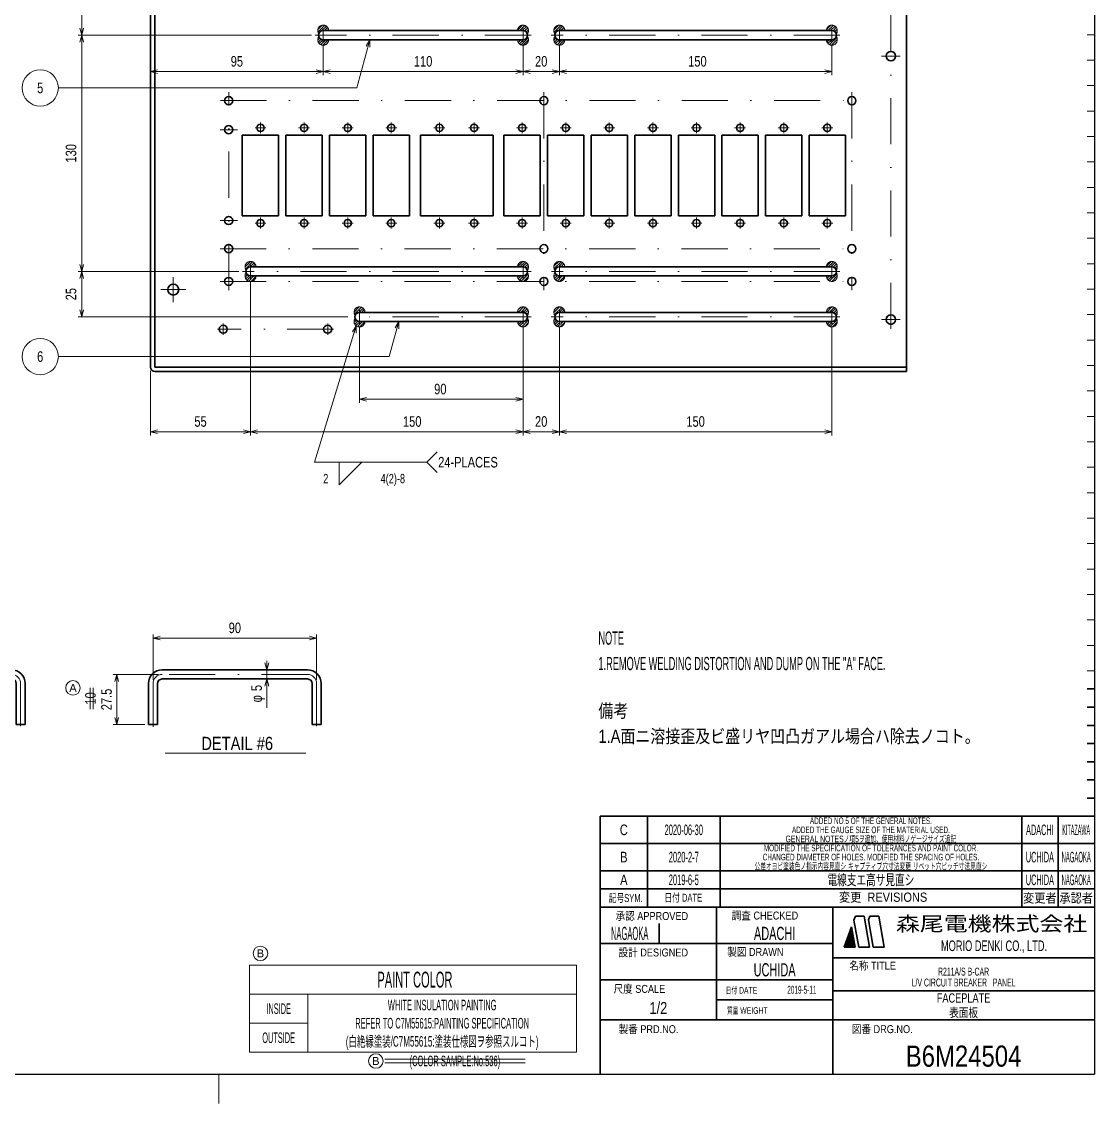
# Model space of a CAD drawing. Header units: millimetres. Extents: x 10 to 832, y 7 to 590.
# Drawn here: x 536.3 to 831.5, y 7 to 304.6 of the extents above; entities that cross this region are included whole.
import ezdxf
from ezdxf.enums import TextEntityAlignment as Align

# ---------------------------------------------------------------- set-up
doc = ezdxf.new("R2010")
doc.units = ezdxf.units.MM
doc.linetypes.add('DASHDOT', pattern=[25.3, 12.7, -6.3, 0, -6.3])
doc.linetypes.add('DIVIDE', pattern=[31.6, 12.7, -6.3, 0, -6.3, 0, -6.3])
for name, color, linetype in [('GR1_01', 7, 'Continuous'), ('GR1_05', 7, 'Continuous'), ('GR1_15', 7, 'Continuous'), ('GR1_16', 7, 'Continuous'), ('GR2_02', 7, 'Continuous'), ('図面枠B6M', 7, 'Continuous'), ('表題、部品表_01', 7, 'Continuous'), ('表題、部品表_Layer1', 7, 'Continuous')]:
    doc.layers.add(name, color=color, linetype=linetype)
doc.styles.add('HG丸ｺﾞｼｯｸM-PRO', font='')
doc.styles.get('HG丸ｺﾞｼｯｸM-PRO').set_extended_font_data('HG丸ｺﾞｼｯｸM-PRO')
pattern_1 = [(45, (0, 0), (-0.3535534, 0.3535534), [])]

# ---------------------------------------------------------------- blocks, each defined once
blk = doc.blocks.new('BLKF023')
at = {"layer": '図面枠B6M', "color": 2, "linetype": 'Continuous', "lineweight": 25}
for p in [(831.5, 584), (9.5, 15)]:
    blk.add_line(p, (831.5, 15), dxfattribs=at)
at = {"layer": '図面枠B6M', "color": 4, "linetype": 'Continuous', "lineweight": 13}
for p, q in [((829.5, 301), (831.5, 301)), ((829.5, 294), (831.5, 294)), ((829.5, 287), (831.5, 287)), ((829.5, 280), (831.5, 280)), ((829.5, 273), (831.5, 273)), ((829.5, 266), (831.5, 266)), ((829.5, 259), (831.5, 259)), ((829.5, 252), (831.5, 252)), ((829.5, 245), (831.5, 245)), ((829.5, 238), (831.5, 238)), ((829.5, 231), (831.5, 231)), ((829.5, 224), (831.5, 224)), ((829.5, 217), (831.5, 217)), ((829.5, 210), (831.5, 210)), ((829.5, 203), (831.5, 203)), ((829.5, 196), (831.5, 196)), ((829.5, 189), (831.5, 189)), ((829.5, 182), (831.5, 182)), ((829.5, 175), (831.5, 175)), ((829.5, 168), (831.5, 168)), ((829.5, 161), (831.5, 161)), ((829.5, 154), (831.5, 154)), ((829.5, 147), (831.5, 147)), ((829.5, 140), (831.5, 140)), ((829.5, 133), (831.5, 133)), ((829.5, 126), (831.5, 126)), ((590.5, 7), (590.5, 15))]:
    blk.add_line(p, q, dxfattribs=at)
at = {"layer": '図面枠B6M', "color": 3, "linetype": 'Continuous', "lineweight": 35}
for p, q in [((831.5, 121), (829.5, 121)), ((831.5, 116), (829.5, 116)), ((831.5, 111), (829.5, 111)), ((831.5, 106), (829.5, 106)), ((831.5, 101), (829.5, 101)), ((831.5, 96), (829.5, 96)), ((831.5, 91), (829.5, 91)), ((695.5, 86), (831.5, 86)), ((695.5, 86), (695.5, 15)), ((708.5, 86), (708.5, 61)), ((728.5, 61), (728.5, 86)), ((811.5, 86), (811.5, 61)), ((821.5, 86), (821.5, 61)), ((695.5, 78.5), (831.5, 78.5)), ((695.5, 71), (831.5, 71)), ((695.5, 66), (831.5, 66)), ((695.5, 61), (831.5, 61)), ((727.5, 61), (727.5, 30)), ((759.5, 61), (759.5, 15)), ((765.34, 57.4), (765.73, 58.5)), ((766.64, 50), (765.34, 57.4)), ((765.73, 58.5), (768.14, 58.5)), ((769.64, 50), (768.14, 58.5)), ((769.68, 58.5), (769.32, 57.51)), ((770.64, 50), (769.32, 57.51)), ((769.68, 58.5), (772.14, 58.5)), ((773.64, 50), (772.14, 58.5)), ((711.73, 56.5), (711.73, 51)), ((762.64, 50), (764.66, 55.55)), ((763.36, 51.97), (765, 53.61)), ((763.44, 52.19), (764.98, 53.73)), ((763.52, 52.42), (764.96, 53.86)), ((763.6, 52.64), (764.94, 53.98)), ((763.68, 52.86), (764.92, 54.1)), ((763.76, 53.08), (764.9, 54.22)), ((763.84, 53.31), (764.88, 54.34)), ((763.93, 53.53), (764.85, 54.46)), ((764.01, 53.75), (764.83, 54.58)), ((764.09, 53.97), (764.81, 54.7)), ((764.17, 54.19), (764.79, 54.82)), ((764.25, 54.42), (764.77, 54.94)), ((764.33, 54.64), (764.75, 55.06)), ((764.41, 54.86), (764.73, 55.18)), ((764.49, 55.08), (764.71, 55.3)), ((764.57, 55.31), (764.68, 55.42)), ((764.65, 55.53), (764.66, 55.54)), ((765.64, 50), (764.66, 55.55)), ((695.5, 51), (759.5, 51)), ((762.66, 50), (765.19, 52.53)), ((762.71, 50.19), (765.17, 52.65)), ((762.79, 50.41), (765.15, 52.77)), ((762.8, 50), (765.21, 52.41)), ((762.87, 50.64), (765.13, 52.89)), ((762.94, 50), (765.24, 52.29)), ((762.95, 50.86), (765.11, 53.01)), ((763.04, 51.08), (765.09, 53.13)), ((763.08, 50), (765.26, 52.17)), ((763.12, 51.3), (765.07, 53.25)), ((763.2, 51.53), (765.05, 53.37)), ((763.22, 50), (765.28, 52.05)), ((763.28, 51.75), (765.02, 53.49)), ((763.36, 50), (765.3, 51.93)), ((763.51, 50), (765.32, 51.81)), ((763.65, 50), (765.34, 51.69)), ((763.79, 50), (765.36, 51.57)), ((763.93, 50), (765.38, 51.45)), ((764.07, 50), (765.41, 51.33)), ((764.21, 50), (765.43, 51.21)), ((764.35, 50), (765.45, 51.09)), ((764.5, 50), (765.47, 50.97)), ((764.64, 50), (765.49, 50.85)), ((764.78, 50), (765.51, 50.73)), ((764.92, 50), (765.53, 50.61)), ((762.64, 50), (765.64, 50)), ((765.06, 50), (765.55, 50.49)), ((765.2, 50), (765.58, 50.37)), ((765.34, 50), (765.6, 50.25)), ((765.49, 50), (765.62, 50.13)), ((765.63, 50), (765.64, 50.01)), ((766.64, 50), (769.64, 50)), ((770.64, 50), (773.64, 50)), ((759.5, 47), (831.5, 47)), ((695.5, 41), (759.5, 41)), ((759.5, 38), (831.5, 38)), ((727.5, 35.5), (759.5, 35.5)), ((695.5, 30), (831.5, 30))]:
    blk.add_line(p, q, dxfattribs=at)
at = {"layer": '図面枠B6M', "color": 4, "linetype": 'Continuous', "lineweight": 13, "style": 'HG丸ｺﾞｼｯｸM-PRO'}
for s, height, width, p in [('記号SYM.', 2.182, 0.69227, (702.53, 63.49)), ('日付 DATE', 2.182, 0.692507, (718.37, 63.58)), ('変更  REVISIONS', 2.5455, 0.887352, (773.35, 63.72)), ('変更者', 2.545, 0.887717, (816.5, 63.5)), ('承認者', 2.545, 0.887717, (826.5, 63.5)), ('承認 APPROVED', 2.1818, 0.863151, (709.71, 58.54)), ('調査 CHECKED', 2.182, 0.863174, (740.84, 58.67)), ('設計 DESIGNED', 2.1818, 0.862613, (710.11, 48.51)), ('製図 DRAWN', 2.182, 0.863099, (738.2, 48.65)), ('名称 TITLE', 2.182, 0.862489, (770.47, 44.87)), ('尺度 SCALE', 2.182, 0.862581, (706.28, 38.49)), ('日付 DATE', 1.818, 0.618255, (734.38, 38.09)), ('質量 WEIGHT', 1.818, 0.618812, (735.96, 32.55)), ('製番 PRD.NO.', 2.182, 0.863299, (708.79, 27.41)), ('図番 DRG.NO.', 2.182, 0.863083, (773.12, 27.42))]:
    blk.add_text(s, height=height, dxfattribs=dict(at, width=width)).set_placement(p, align=Align.MIDDLE_CENTER)
at = {"layer": '図面枠B6M', "color": 2, "linetype": 'Continuous', "lineweight": 25, "style": 'HG丸ｺﾞｼｯｸM-PRO', "width": 1.206081}
blk.add_text('森尾電機株式会社', height=4, dxfattribs=at).set_placement((803.22, 56.43), align=Align.MIDDLE_CENTER)
at = {"layer": '図面枠B6M', "color": 3, "linetype": 'Continuous', "lineweight": 35, "style": 'HG丸ｺﾞｼｯｸM-PRO', "width": 0.652197}
blk.add_text('MORIO DENKI CO., LTD.', height=2.9091, dxfattribs=at).set_placement((803.88, 50.36), align=Align.MIDDLE_CENTER)
blk = doc.blocks.new('BLKF024')
at = {"layer": '図面枠B6M', "color": 3, "linetype": 'Continuous', "lineweight": 35, "style": 'HG丸ｺﾞｼｯｸM-PRO'}
for s, height, width, p in [('C', 2.91, 0.782198, (702, 82.25)), ('2020-06-30', 2.909, 0.488281, (718.5, 82.25)), ('ADDED NO.5 OF THE GENERAL NOTES.', 1.8182, 0.577833, (770, 84.75)), ('ADACHI', 2.909, 0.415454, (816.5, 82.25)), (' KITAZAWA ', 2.909, 0.308433, (826.5, 82.25)), ('MODIFIED THE SPECIFICATION OF TOLERANCES AND PAINT COLOR.', 1.8182, 0.578204, (770, 77.25)), ('B', 2.91, 0.78204, (702, 74.75)), ('2020-2-7', 2.909, 0.488281, (718.5, 74.75)), ('UCHIDA', 2.909, 0.415827, (816.5, 74.75)), ('NAGAOKA', 2.909, 0.334453, (826.5, 74.75)), ('A', 2.91, 0.782973, (702, 68.5)), ('2019-6-5', 2.909, 0.488281, (718.5, 68.5)), ('電線支エ高サ見直シ', 2.909, 0.651535, (770, 68.5)), ('UCHIDA', 2.909, 0.415827, (816.5, 68.5)), ('NAGAOKA', 2.909, 0.334453, (826.5, 68.5)), ('NAGAOKA', 3.636, 0.414524, (703.61, 53.75)), ('ADACHI', 3.636, 0.619335, (743.5, 53.75)), ('UCHIDA', 3.636, 0.61989, (743.5, 43.75)), ('R211A/S B-CAR', 2.1818, 0.521847, (795.5, 43.25)), ('2019-5-11', 2.182, 0.482367, (751, 38.25)), ('L/V CIRCUIT BREAKER\u3000PANEL', 2.1818, 0.522183, (795.5, 40.25)), ('FACEPLATE', 2.545, 0.742255, (795.5, 36)), ('1/2', 3.273, 0.80628, (711.5, 33.25)), ('B6M24504', 5.818, 0.845653, (795.5, 20))]:
    blk.add_text(s, height=height, dxfattribs=dict(at, width=width)).set_placement(p, align=Align.MIDDLE_CENTER)
blk = doc.blocks.new('FXTIP_ARROW_S')
at = {"color": 0, "linetype": 'Continuous', "lineweight": -2}
for q in [(-1, 0), (-0.97, 0.26), (-0.97, -0.26)]:
    blk.add_line((0, 0), q, dxfattribs=at)
blk = doc.blocks.new('FXTIP_ARROW_E')
at = {"color": 0, "linetype": 'Continuous', "lineweight": -2}
for q in [(-1, 0), (-0.97, 0.26), (-0.97, -0.26)]:
    blk.add_line((0, 0), q, dxfattribs=at)
blk = doc.blocks.new('BLKF042')
at = {"layer": 'GR1_16', "linetype": 'DIVIDE', "lineweight": 13}
h = blk.add_hatch(dxfattribs=at)
h.set_pattern_fill('_USER', color=4, scale=0.5, angle=45, style=0, pattern_type=0)
h.set_pattern_definition(pattern_1)
edge = h.paths.add_edge_path(flags=0)
edge.add_arc((619.25, 302.12), 1.5, 0, 216.8699, ccw=False)
edge.add_line((620.75, 302.12), (619.25, 302.12))
edge.add_arc((619.25, 300.87), 1.25, 90, 163.7398)
edge = h.paths.add_edge_path(flags=0)
edge.add_arc((619.25, 299.62), 1.5, 143.1301, 360)
edge.add_line((620.75, 299.62), (619.25, 299.62))
edge.add_arc((619.25, 300.87), 1.25, 196.2602, 270, ccw=False)
at = {"layer": 'GR1_16', "color": 4, "linetype": 'DIVIDE', "lineweight": 13}
for centre, start, end in [((619.25, 302.12), 0, 216.8699), ((619.25, 299.62), 143.1301, 0)]:
    blk.add_arc(centre, 1.5, start, end, dxfattribs=at)
blk = doc.blocks.new('BLKF043')
at = {"layer": 'GR1_16', "linetype": 'DIVIDE', "lineweight": 13}
h = blk.add_hatch(dxfattribs=at)
h.set_pattern_fill('_USER', color=4, scale=0.5, angle=45, style=0, pattern_type=0)
h.set_pattern_definition(pattern_1)
edge = h.paths.add_edge_path(flags=0)
edge.add_arc((599.25, 237.12), 1.5, 0, 216.8699, ccw=False)
edge.add_line((600.75, 237.12), (599.25, 237.12))
edge.add_arc((599.25, 235.87), 1.25, 90, 163.7398)
edge = h.paths.add_edge_path(flags=0)
edge.add_arc((599.25, 234.62), 1.5, 143.1301, 360)
edge.add_line((600.75, 234.62), (599.25, 234.62))
edge.add_arc((599.25, 235.87), 1.25, 196.2602, 270, ccw=False)
at = {"layer": 'GR1_16', "color": 4, "linetype": 'DIVIDE', "lineweight": 13}
for centre, start, end in [((599.25, 237.12), 0, 216.8699), ((599.25, 234.62), 143.1301, 0)]:
    blk.add_arc(centre, 1.5, start, end, dxfattribs=at)
blk = doc.blocks.new('BLKF044')
at = {"layer": 'GR1_16', "linetype": 'DIVIDE', "lineweight": 13}
h = blk.add_hatch(dxfattribs=at)
h.set_pattern_fill('_USER', color=4, scale=0.5, angle=45, style=0, pattern_type=0)
h.set_pattern_definition(pattern_1)
edge = h.paths.add_edge_path(flags=0)
edge.add_arc((629.25, 224.62), 1.5, 0, 216.8699, ccw=False)
edge.add_line((630.75, 224.62), (629.25, 224.62))
edge.add_arc((629.25, 223.37), 1.25, 90, 163.7398)
edge = h.paths.add_edge_path(flags=0)
edge.add_arc((629.25, 222.12), 1.5, 143.1301, 360)
edge.add_line((630.75, 222.12), (629.25, 222.12))
edge.add_arc((629.25, 223.37), 1.25, 196.2602, 270, ccw=False)
at = {"layer": 'GR1_16', "color": 4, "linetype": 'DIVIDE', "lineweight": 13}
for centre, start, end in [((629.25, 224.62), 0, 216.8699), ((629.25, 222.12), 143.1301, 0)]:
    blk.add_arc(centre, 1.5, start, end, dxfattribs=at)
blk = doc.blocks.new('BLKF045')
at = {"layer": 'GR1_16', "linetype": 'DIVIDE', "lineweight": 13}
h = blk.add_hatch(dxfattribs=at)
h.set_pattern_fill('_USER', color=4, scale=0.5, angle=45, style=0, pattern_type=0)
h.set_pattern_definition(pattern_1)
edge = h.paths.add_edge_path(flags=0)
edge.add_arc((684.25, 237.12), 1.5, 0, 216.8699, ccw=False)
edge.add_line((685.75, 237.12), (684.25, 237.12))
edge.add_arc((684.25, 235.87), 1.25, 90, 163.7398)
edge = h.paths.add_edge_path(flags=0)
edge.add_arc((684.25, 234.62), 1.5, 143.1301, 360)
edge.add_line((685.75, 234.62), (684.25, 234.62))
edge.add_arc((684.25, 235.87), 1.25, 196.2602, 270, ccw=False)
at = {"layer": 'GR1_16', "color": 4, "linetype": 'DIVIDE', "lineweight": 13}
for centre, start, end in [((684.25, 237.12), 0, 216.8699), ((684.25, 234.62), 143.1301, 0)]:
    blk.add_arc(centre, 1.5, start, end, dxfattribs=at)
blk = doc.blocks.new('BLKF046')
at = {"layer": 'GR1_16', "linetype": 'DIVIDE', "lineweight": 13}
h = blk.add_hatch(dxfattribs=at)
h.set_pattern_fill('_USER', color=4, scale=0.5, angle=45, style=0, pattern_type=0)
h.set_pattern_definition(pattern_1)
edge = h.paths.add_edge_path(flags=0)
edge.add_arc((684.25, 224.62), 1.5, 0, 216.8699, ccw=False)
edge.add_line((685.75, 224.62), (684.25, 224.62))
edge.add_arc((684.25, 223.37), 1.25, 90, 163.7398)
edge = h.paths.add_edge_path(flags=0)
edge.add_arc((684.25, 222.12), 1.5, 143.1301, 360)
edge.add_line((685.75, 222.12), (684.25, 222.12))
edge.add_arc((684.25, 223.37), 1.25, 196.2602, 270, ccw=False)
at = {"layer": 'GR1_16', "color": 4, "linetype": 'DIVIDE', "lineweight": 13}
for centre, start, end in [((684.25, 224.62), 0, 216.8699), ((684.25, 222.12), 143.1301, 0)]:
    blk.add_arc(centre, 1.5, start, end, dxfattribs=at)
blk = doc.blocks.new('BLKF048')
at = {"layer": 'GR1_16', "linetype": 'DIVIDE', "lineweight": 13}
h = blk.add_hatch(dxfattribs=at)
h.set_pattern_fill('_USER', color=4, scale=0.5, angle=45, style=0, pattern_type=0)
h.set_pattern_definition(pattern_1)
edge = h.paths.add_edge_path(flags=0)
edge.add_arc((684.25, 302.12), 1.5, 0, 216.8699, ccw=False)
edge.add_line((685.75, 302.12), (684.25, 302.12))
edge.add_arc((684.25, 300.87), 1.25, 90, 163.7398)
edge = h.paths.add_edge_path(flags=0)
edge.add_arc((684.25, 299.62), 1.5, 143.1301, 360)
edge.add_line((685.75, 299.62), (684.25, 299.62))
edge.add_arc((684.25, 300.87), 1.25, 196.2602, 270, ccw=False)
at = {"layer": 'GR1_16', "color": 4, "linetype": 'DIVIDE', "lineweight": 13}
for centre, start, end in [((684.25, 302.12), 0, 216.8699), ((684.25, 299.62), 143.1301, 0)]:
    blk.add_arc(centre, 1.5, start, end, dxfattribs=at)
blk = doc.blocks.new('BLKF055')
at = {"layer": 'GR1_16', "linetype": 'DIVIDE', "lineweight": 13}
h = blk.add_hatch(dxfattribs=at)
h.set_pattern_fill('_USER', color=4, scale=0.5, angle=45, style=0, pattern_type=0)
h.set_pattern_definition(pattern_1)
edge = h.paths.add_edge_path(flags=0)
edge.add_arc((759.25, 302.12), 1.5, 323.1301, 540)
edge.add_line((757.75, 302.12), (759.25, 302.12))
edge.add_arc((759.25, 300.87), 1.25, 16.2602, 90, ccw=False)
edge = h.paths.add_edge_path(flags=0)
edge.add_arc((759.25, 299.62), 1.5, -180, 36.8699, ccw=False)
edge.add_line((757.75, 299.62), (759.25, 299.62))
edge.add_arc((759.25, 300.87), 1.25, 270, 343.7398)
at = {"layer": 'GR1_16', "color": 4, "linetype": 'DIVIDE', "lineweight": 13}
for centre, start, end in [((759.25, 302.12), 323.1301, 180), ((759.25, 299.62), 180, 36.8699)]:
    blk.add_arc(centre, 1.5, start, end, dxfattribs=at)
blk = doc.blocks.new('BLKF057')
at = {"layer": 'GR1_16', "linetype": 'DIVIDE', "lineweight": 13}
h = blk.add_hatch(dxfattribs=at)
h.set_pattern_fill('_USER', color=4, scale=0.5, angle=45, style=0, pattern_type=0)
h.set_pattern_definition(pattern_1)
edge = h.paths.add_edge_path(flags=0)
edge.add_arc((674.25, 302.12), 1.5, 323.1301, 540)
edge.add_line((672.75, 302.12), (674.25, 302.12))
edge.add_arc((674.25, 300.87), 1.25, 16.2602, 90, ccw=False)
edge = h.paths.add_edge_path(flags=0)
edge.add_arc((674.25, 299.62), 1.5, -180, 36.8699, ccw=False)
edge.add_line((672.75, 299.62), (674.25, 299.62))
edge.add_arc((674.25, 300.87), 1.25, 270, 343.7398)
at = {"layer": 'GR1_16', "color": 4, "linetype": 'DIVIDE', "lineweight": 13}
for centre, start, end in [((674.25, 302.12), 323.1301, 180), ((674.25, 299.62), 180, 36.8699)]:
    blk.add_arc(centre, 1.5, start, end, dxfattribs=at)
blk = doc.blocks.new('BLKF058')
at = {"layer": 'GR1_16', "linetype": 'DIVIDE', "lineweight": 13}
h = blk.add_hatch(dxfattribs=at)
h.set_pattern_fill('_USER', color=4, scale=0.5, angle=45, style=0, pattern_type=0)
h.set_pattern_definition(pattern_1)
edge = h.paths.add_edge_path(flags=0)
edge.add_arc((674.25, 237.12), 1.5, 323.1301, 540)
edge.add_line((672.75, 237.12), (674.25, 237.12))
edge.add_arc((674.25, 235.87), 1.25, 16.2602, 90, ccw=False)
edge = h.paths.add_edge_path(flags=0)
edge.add_arc((674.25, 234.62), 1.5, -180, 36.8699, ccw=False)
edge.add_line((672.75, 234.62), (674.25, 234.62))
edge.add_arc((674.25, 235.87), 1.25, 270, 343.7398)
at = {"layer": 'GR1_16', "color": 4, "linetype": 'DIVIDE', "lineweight": 13}
for centre, start, end in [((674.25, 237.12), 323.1301, 180), ((674.25, 234.62), 180, 36.8699)]:
    blk.add_arc(centre, 1.5, start, end, dxfattribs=at)
blk = doc.blocks.new('BLKF059')
at = {"layer": 'GR1_16', "linetype": 'DIVIDE', "lineweight": 13}
h = blk.add_hatch(dxfattribs=at)
h.set_pattern_fill('_USER', color=4, scale=0.5, angle=45, style=0, pattern_type=0)
h.set_pattern_definition(pattern_1)
edge = h.paths.add_edge_path(flags=0)
edge.add_arc((674.25, 224.62), 1.5, 323.1301, 540)
edge.add_line((672.75, 224.62), (674.25, 224.62))
edge.add_arc((674.25, 223.37), 1.25, 16.2602, 90, ccw=False)
edge = h.paths.add_edge_path(flags=0)
edge.add_arc((674.25, 222.12), 1.5, -180, 36.8699, ccw=False)
edge.add_line((672.75, 222.12), (674.25, 222.12))
edge.add_arc((674.25, 223.37), 1.25, 270, 343.7398)
at = {"layer": 'GR1_16', "color": 4, "linetype": 'DIVIDE', "lineweight": 13}
for centre, start, end in [((674.25, 224.62), 323.1301, 180), ((674.25, 222.12), 180, 36.8699)]:
    blk.add_arc(centre, 1.5, start, end, dxfattribs=at)
blk = doc.blocks.new('BLKF060')
at = {"layer": 'GR1_16', "linetype": 'DIVIDE', "lineweight": 13}
h = blk.add_hatch(dxfattribs=at)
h.set_pattern_fill('_USER', color=4, scale=0.5, angle=45, style=0, pattern_type=0)
h.set_pattern_definition(pattern_1)
edge = h.paths.add_edge_path(flags=0)
edge.add_arc((759.25, 237.12), 1.5, 323.1301, 540)
edge.add_line((757.75, 237.12), (759.25, 237.12))
edge.add_arc((759.25, 235.87), 1.25, 16.2602, 90, ccw=False)
edge = h.paths.add_edge_path(flags=0)
edge.add_arc((759.25, 234.62), 1.5, -180, 36.8699, ccw=False)
edge.add_line((757.75, 234.62), (759.25, 234.62))
edge.add_arc((759.25, 235.87), 1.25, 270, 343.7398)
at = {"layer": 'GR1_16', "color": 4, "linetype": 'DIVIDE', "lineweight": 13}
for centre, start, end in [((759.25, 237.12), 323.1301, 180), ((759.25, 234.62), 180, 36.8699)]:
    blk.add_arc(centre, 1.5, start, end, dxfattribs=at)
blk = doc.blocks.new('BLKF061')
at = {"layer": 'GR1_16', "linetype": 'DIVIDE', "lineweight": 13}
h = blk.add_hatch(dxfattribs=at)
h.set_pattern_fill('_USER', color=4, scale=0.5, angle=45, style=0, pattern_type=0)
h.set_pattern_definition(pattern_1)
edge = h.paths.add_edge_path(flags=0)
edge.add_arc((759.25, 224.62), 1.5, 323.1301, 540)
edge.add_line((757.75, 224.62), (759.25, 224.62))
edge.add_arc((759.25, 223.37), 1.25, 16.2602, 90, ccw=False)
edge = h.paths.add_edge_path(flags=0)
edge.add_arc((759.25, 222.12), 1.5, -180, 36.8699, ccw=False)
edge.add_line((757.75, 222.12), (759.25, 222.12))
edge.add_arc((759.25, 223.37), 1.25, 270, 343.7398)
at = {"layer": 'GR1_16', "color": 4, "linetype": 'DIVIDE', "lineweight": 13}
for centre, start, end in [((759.25, 224.62), 323.1301, 180), ((759.25, 222.12), 180, 36.8699)]:
    blk.add_arc(centre, 1.5, start, end, dxfattribs=at)
blk = doc.blocks.new('BLKF066')
at = {"layer": 'GR2_02', "color": 3, "linetype": 'Continuous', "lineweight": 35}
for p, q in [((474.73, 126.25), (533.48, 126.25)), ((470.98, 111.25), (470.98, 122.5)), ((473.48, 111.25), (473.48, 122.5)), ((533.48, 123.75), (474.73, 123.75)), ((534.73, 111.25), (534.73, 122.5)), ((537.23, 122.5), (537.23, 111.25)), ((473.48, 111.25), (470.98, 111.25)), ((537.23, 111.25), (534.73, 111.25))]:
    blk.add_line(p, q, dxfattribs=at)
at = {"layer": 'GR2_02', "color": 4, "linetype": 'DASHDOT', "lineweight": 13}
for p, q in [((533.48, 125), (474.73, 125)), ((472.23, 122.5), (472.23, 110.62)), ((535.98, 122.5), (535.98, 110.8))]:
    blk.add_line(p, q, dxfattribs=at)
at = {"layer": 'GR2_02', "color": 3, "linetype": 'Continuous', "lineweight": 35}
for centre, radius, start, end in [((474.73, 122.5), 3.75, 90, 180), ((533.48, 122.5), 3.75, 0, 90), ((474.73, 122.5), 1.25, 90, 180), ((533.48, 122.5), 1.25, 0, 90)]:
    blk.add_arc(centre, radius, start, end, dxfattribs=at)
at = {"layer": 'GR2_02', "color": 4, "linetype": 'DASHDOT', "lineweight": 13}
for centre, start, end in [((474.73, 122.5), 90, 180), ((533.48, 122.5), 0, 90)]:
    blk.add_arc(centre, 2.5, start, end, dxfattribs=at)
blk = doc.blocks.new('BLKF069')
at = {"layer": 'GR2_02', "color": 3, "linetype": 'Continuous', "lineweight": 35}
for p, q in [((574.94, 126.25), (614.94, 126.25)), ((571.19, 111.25), (571.19, 122.5)), ((573.69, 111.25), (573.69, 122.5)), ((614.94, 123.75), (574.94, 123.75)), ((616.19, 111.25), (616.19, 122.5)), ((618.69, 122.5), (618.69, 111.25)), ((573.69, 111.25), (571.19, 111.25)), ((618.69, 111.25), (616.19, 111.25))]:
    blk.add_line(p, q, dxfattribs=at)
at = {"layer": 'GR2_02', "color": 4, "linetype": 'DASHDOT', "lineweight": 13}
for p, q in [((614.94, 125), (574.94, 125)), ((572.44, 122.5), (572.44, 110.62)), ((617.44, 122.5), (617.44, 110.8))]:
    blk.add_line(p, q, dxfattribs=at)
at = {"layer": 'GR2_02', "color": 3, "linetype": 'Continuous', "lineweight": 35}
for centre, radius, start, end in [((574.94, 122.5), 3.75, 90, 180), ((614.94, 122.5), 3.75, 0, 90), ((574.94, 122.5), 1.25, 90, 180), ((614.94, 122.5), 1.25, 0, 90)]:
    blk.add_arc(centre, radius, start, end, dxfattribs=at)
at = {"layer": 'GR2_02', "color": 4, "linetype": 'DASHDOT', "lineweight": 13}
for centre, start, end in [((574.94, 122.5), 90, 180), ((614.94, 122.5), 0, 90)]:
    blk.add_arc(centre, 2.5, start, end, dxfattribs=at)
blk = doc.blocks.new('BLKF086')
at = {"layer": 'GR1_05', "color": 4, "linetype": 'Continuous', "lineweight": 13}
blk.add_circle((550.39, 121.3), 2, dxfattribs=at)
at = {"layer": 'GR1_05', "color": 4, "linetype": 'Continuous', "lineweight": 13, "style": 'HG丸ｺﾞｼｯｸM-PRO', "width": 1.042301}
blk.add_text('A', height=2.18, dxfattribs=at).set_placement((550.39, 121.3), align=Align.MIDDLE_CENTER)
blk = doc.blocks.new('BLKF090')
at = {"layer": '表題、部品表_Layer1', "color": 4, "linetype": 'Continuous', "lineweight": 13}
blk.add_circle((601.99, 48.26), 2, dxfattribs=at)
at = {"layer": '表題、部品表_Layer1', "color": 4, "linetype": 'Continuous', "lineweight": 13, "style": 'HG丸ｺﾞｼｯｸM-PRO', "width": 1.04272}
blk.add_text('B', height=2.18, dxfattribs=at).set_placement((601.99, 48.26), align=Align.MIDDLE_CENTER)
blk = doc.blocks.new('BLKF091')
at = {"layer": '表題、部品表_Layer1', "color": 4, "linetype": 'Continuous', "lineweight": 13}
blk.add_circle((633.75, 18.65), 2, dxfattribs=at)
at = {"layer": '表題、部品表_Layer1', "color": 4, "linetype": 'Continuous', "lineweight": 13, "style": 'HG丸ｺﾞｼｯｸM-PRO', "width": 1.04272}
blk.add_text('B', height=2.18, dxfattribs=at).set_placement((633.75, 18.65), align=Align.MIDDLE_CENTER)
blk = doc.blocks.new('BLKF093')
at = {"layer": '表題、部品表_01', "color": 3, "linetype": 'Continuous', "lineweight": 13}
for p, q in [((689, 45.05), (599, 45.05)), ((599, 45.05), (599, 21.05)), ((689, 21.05), (689, 45.05)), ((599, 37.05), (689, 37.05)), ((615, 37.05), (615, 21.05)), ((599, 29.05), (615, 29.05)), ((599, 21.05), (689, 21.05))]:
    blk.add_line(p, q, dxfattribs=at)
at = {"layer": '表題、部品表_01', "color": 3, "linetype": 'Continuous', "lineweight": 13, "style": 'HG丸ｺﾞｼｯｸM-PRO'}
for s, height, width, p in [('PAINT COLOR', 4.3636, 0.522273, (644.5, 41.05)), ('INSIDE', 2.909, 0.521235, (607, 33.05)), ('OUTSIDE', 2.909, 0.521235, (607, 25.05))]:
    blk.add_text(s, height=height, dxfattribs=dict(at, width=width)).set_placement(p, align=Align.MIDDLE_CENTER)
blk = doc.blocks.new('BLKF092')
at = {"layer": '表題、部品表_01', "color": 3, "linetype": 'Continuous', "lineweight": 13}
blk.add_blockref('BLKF093', (0, 0), dxfattribs=at)
at = {"layer": '表題、部品表_01', "color": 3, "linetype": 'Continuous', "lineweight": 13, "style": 'HG丸ｺﾞｼｯｸM-PRO'}
for s, width, p in [('WHITE INSULATION PAINTING', 0.464685, (652, 34.05)), ('REFER TO C7M55615:PAINTING SPECIFICATION', 0.464716, (652, 29.05)), ('(白絶縁塗装/C7M55615:塗装仕様図ヲ参照スルコト)', 0.570008, (652, 24.05))]:
    blk.add_text(s, height=2.9091, dxfattribs=dict(at, width=width)).set_placement(p, align=Align.MIDDLE_CENTER)
blk = doc.blocks.new('BLKF106')
at = {"layer": 'GR1_01', "color": 3, "linetype": 'Continuous', "lineweight": 35}
for p, q in [((572.9, 453.37), (779.75, 453.37)), ((779.75, 208.37), (779.75, 453.37)), ((571.75, 209.52), (571.75, 452.22)), ((779.75, 452.22), (572.9, 452.22)), ((572.9, 452.22), (572.9, 209.52)), ((572.9, 209.52), (779.75, 209.52)), ((572.9, 208.37), (779.75, 208.37))]:
    blk.add_line(p, q, dxfattribs=at)
for centre, start, end in [((572.9, 452.22), 90, 180), ((572.9, 209.52), 180, 270)]:
    blk.add_arc(centre, 1.15, start, end, dxfattribs=at)
blk = doc.blocks.new('BLKF109')
at = {"layer": 'GR1_01', "color": 3, "linetype": 'Continuous', "lineweight": 35}
for p, q in [((597, 273.37), (607, 273.37)), ((597, 251.17), (597, 273.37)), ((607, 273.37), (607, 251.17)), ((609, 273.37), (619, 273.37)), ((609, 251.17), (609, 273.37)), ((619, 273.37), (619, 251.17)), ((621, 273.37), (631, 273.37)), ((621, 251.17), (621, 273.37)), ((631, 273.37), (631, 251.17)), ((633, 273.37), (643, 273.37)), ((633, 251.17), (633, 273.37)), ((643, 273.37), (643, 251.17)), ((646, 251.17), (646, 273.37)), ((646, 273.37), (666, 273.37)), ((666, 273.37), (666, 251.17)), ((669, 273.37), (679, 273.37)), ((669, 251.17), (669, 273.37)), ((679, 273.37), (679, 251.17)), ((681, 273.37), (691, 273.37)), ((681, 251.17), (681, 273.37)), ((691, 273.37), (691, 251.17)), ((693, 273.37), (703, 273.37)), ((693, 251.17), (693, 273.37)), ((703, 273.37), (703, 251.17)), ((705, 273.37), (715, 273.37)), ((705, 251.17), (705, 273.37)), ((715, 273.37), (715, 251.17)), ((717, 273.37), (727, 273.37)), ((717, 251.17), (717, 273.37)), ((727, 273.37), (727, 251.17)), ((729, 273.37), (739, 273.37)), ((729, 251.17), (729, 273.37)), ((739, 273.37), (739, 251.17)), ((741, 273.37), (751, 273.37)), ((741, 251.17), (741, 273.37)), ((751, 273.37), (751, 251.17)), ((753, 273.37), (763, 273.37)), ((753, 251.17), (753, 273.37)), ((763, 273.37), (763, 251.17)), ((607, 251.17), (597, 251.17)), ((619, 251.17), (609, 251.17)), ((631, 251.17), (621, 251.17)), ((643, 251.17), (633, 251.17)), ((666, 251.17), (646, 251.17)), ((679, 251.17), (669, 251.17)), ((691, 251.17), (681, 251.17)), ((703, 251.17), (693, 251.17)), ((715, 251.17), (705, 251.17)), ((727, 251.17), (717, 251.17)), ((739, 251.17), (729, 251.17)), ((751, 251.17), (741, 251.17)), ((763, 251.17), (753, 251.17))]:
    blk.add_line(p, q, dxfattribs=at)
for centre in [(602, 275.37), (614, 275.37), (626, 275.37), (638, 275.37), (651.24, 275.37), (660.77, 275.37), (674, 275.37), (686, 275.37), (698, 275.37), (710, 275.37), (722, 275.37), (734, 275.37), (746, 275.37), (758, 275.37), (602, 249.17), (614, 249.17), (626, 249.17), (638, 249.17), (651.24, 249.17), (660.77, 249.17), (674, 249.17), (686, 249.17), (698, 249.17), (710, 249.17), (722, 249.17), (734, 249.17), (746, 249.17), (758, 249.17)]:
    blk.add_circle(centre, 1, dxfattribs=at)
blk = doc.blocks.new('BLKF113')
at = {"layer": 'GR2_02', "color": 3, "linetype": 'Continuous', "lineweight": 35}
for p, q in [((619.25, 302.12), (674.25, 302.12)), ((674.25, 299.62), (619.25, 299.62))]:
    blk.add_line(p, q, dxfattribs=at)
for centre, start, end in [((619.25, 300.87), 90, 270), ((674.25, 300.87), 270, 90)]:
    blk.add_arc(centre, 1.25, start, end, dxfattribs=at)
blk = doc.blocks.new('BLKF112')
at = {"layer": 'GR2_02', "color": 4, "linetype": 'DASHDOT', "lineweight": 13}
for p, q in [((676.47, 300.87), (617.05, 300.87)), ((619.25, 302.73), (619.25, 298.96)), ((674.25, 302.73), (674.25, 298.96))]:
    blk.add_line(p, q, dxfattribs=at)
at = {"layer": 'GR2_02', "color": 3, "linetype": 'Continuous', "lineweight": 35}
blk.add_blockref('BLKF113', (0, 0), dxfattribs=at)
blk = doc.blocks.new('BLKF117')
at = {"layer": 'GR2_02', "color": 3, "linetype": 'Continuous', "lineweight": 35}
for p, q in [((684.25, 302.12), (759.25, 302.12)), ((759.25, 299.62), (684.25, 299.62))]:
    blk.add_line(p, q, dxfattribs=at)
for centre, start, end in [((684.25, 300.87), 90, 270), ((759.25, 300.87), 270, 90)]:
    blk.add_arc(centre, 1.25, start, end, dxfattribs=at)
blk = doc.blocks.new('BLKF116')
at = {"layer": 'GR2_02', "color": 4, "linetype": 'DASHDOT', "lineweight": 13}
for p, q in [((761.47, 300.87), (681.98, 300.87)), ((684.25, 302.73), (684.25, 298.96)), ((759.25, 302.73), (759.25, 298.96))]:
    blk.add_line(p, q, dxfattribs=at)
at = {"layer": 'GR2_02', "color": 3, "linetype": 'Continuous', "lineweight": 35}
blk.add_blockref('BLKF117', (0, 0), dxfattribs=at)
blk = doc.blocks.new('BLKF119')
at = {"layer": 'GR2_02', "color": 3, "linetype": 'Continuous', "lineweight": 35}
for p, q in [((599.25, 237.12), (674.25, 237.12)), ((674.25, 234.62), (599.25, 234.62))]:
    blk.add_line(p, q, dxfattribs=at)
for centre, start, end in [((599.25, 235.87), 90, 270), ((674.25, 235.87), 270, 90)]:
    blk.add_arc(centre, 1.25, start, end, dxfattribs=at)
blk = doc.blocks.new('BLKF118')
at = {"layer": 'GR2_02', "color": 4, "linetype": 'DASHDOT', "lineweight": 13}
for p, q in [((676.47, 235.87), (597.05, 235.87)), ((599.25, 237.73), (599.25, 233.96)), ((674.25, 237.73), (674.25, 233.96))]:
    blk.add_line(p, q, dxfattribs=at)
at = {"layer": 'GR2_02', "color": 3, "linetype": 'Continuous', "lineweight": 35}
blk.add_blockref('BLKF119', (0, 0), dxfattribs=at)
blk = doc.blocks.new('BLKF121')
at = {"layer": 'GR2_02', "color": 3, "linetype": 'Continuous', "lineweight": 35}
for p, q in [((629.25, 224.62), (674.25, 224.62)), ((674.25, 222.12), (629.25, 222.12))]:
    blk.add_line(p, q, dxfattribs=at)
for centre, start, end in [((629.25, 223.37), 90, 270), ((674.25, 223.37), 270, 90)]:
    blk.add_arc(centre, 1.25, start, end, dxfattribs=at)
blk = doc.blocks.new('BLKF120')
at = {"layer": 'GR2_02', "color": 4, "linetype": 'DASHDOT', "lineweight": 13}
for p, q in [((676.47, 223.37), (627.05, 223.37)), ((629.25, 225.23), (629.25, 221.46)), ((674.25, 225.23), (674.25, 221.46))]:
    blk.add_line(p, q, dxfattribs=at)
at = {"layer": 'GR2_02', "color": 3, "linetype": 'Continuous', "lineweight": 35}
blk.add_blockref('BLKF121', (0, 0), dxfattribs=at)
blk = doc.blocks.new('BLKF123')
at = {"layer": 'GR2_02', "color": 3, "linetype": 'Continuous', "lineweight": 35}
for p, q in [((684.25, 237.12), (759.25, 237.12)), ((759.25, 234.62), (684.25, 234.62))]:
    blk.add_line(p, q, dxfattribs=at)
for centre, start, end in [((684.25, 235.87), 90, 270), ((759.25, 235.87), 270, 90)]:
    blk.add_arc(centre, 1.25, start, end, dxfattribs=at)
blk = doc.blocks.new('BLKF122')
at = {"layer": 'GR2_02', "color": 4, "linetype": 'DASHDOT', "lineweight": 13}
for p, q in [((761.47, 235.87), (682.07, 235.87)), ((684.25, 237.73), (684.25, 233.96)), ((759.25, 237.73), (759.25, 233.96))]:
    blk.add_line(p, q, dxfattribs=at)
at = {"layer": 'GR2_02', "color": 3, "linetype": 'Continuous', "lineweight": 35}
blk.add_blockref('BLKF123', (0, 0), dxfattribs=at)
blk = doc.blocks.new('BLKF125')
at = {"layer": 'GR2_02', "color": 3, "linetype": 'Continuous', "lineweight": 35}
for p, q in [((684.25, 224.62), (759.25, 224.62)), ((759.25, 222.12), (684.25, 222.12))]:
    blk.add_line(p, q, dxfattribs=at)
for centre, start, end in [((684.25, 223.37), 90, 270), ((759.25, 223.37), 270, 90)]:
    blk.add_arc(centre, 1.25, start, end, dxfattribs=at)
blk = doc.blocks.new('BLKF124')
at = {"layer": 'GR2_02', "color": 4, "linetype": 'DASHDOT', "lineweight": 13}
for p, q in [((761.47, 223.37), (681.98, 223.37)), ((684.25, 225.23), (684.25, 221.46)), ((759.25, 225.23), (759.25, 221.46))]:
    blk.add_line(p, q, dxfattribs=at)
at = {"layer": 'GR2_02', "color": 3, "linetype": 'Continuous', "lineweight": 35}
blk.add_blockref('BLKF125', (0, 0), dxfattribs=at)

msp = doc.modelspace()

# ---------------------------------------------------------------- linework, layer by layer
at = {"layer": 'GR1_01', "color": 4, "linetype": 'DASHDOT', "lineweight": 13}
for p, q in [((775.5, 220.07), (775.5, 442.67)), ((772.95, 295.12), (778.05, 295.12)), ((590.95, 282.87), (767.05, 282.87)), ((593.25, 230.74), (593.25, 285.17)), ((680, 285.17), (680, 230.74)), ((764.75, 285.17), (764.75, 230.74)), ((602, 273.87), (602, 276.87)), ((614, 273.87), (614, 276.87)), ((626, 273.87), (626, 276.87)), ((638, 273.87), (638, 276.87)), ((651.24, 273.87), (651.24, 276.87)), ((660.77, 273.87), (660.77, 276.87)), ((674, 273.87), (674, 276.87)), ((686, 273.87), (686, 276.87)), ((698, 273.87), (698, 276.87)), ((710, 273.87), (710, 276.87)), ((722, 273.87), (722, 276.87)), ((734, 273.87), (734, 276.87)), ((746, 273.87), (746, 276.87)), ((758, 273.87), (758, 276.87)), ((590.88, 274.87), (595.63, 274.87)), ((600.5, 275.37), (603.5, 275.37)), ((612.5, 275.37), (615.5, 275.37)), ((624.5, 275.37), (627.5, 275.37)), ((636.5, 275.37), (639.5, 275.37)), ((649.74, 275.37), (652.74, 275.37)), ((659.27, 275.37), (662.27, 275.37)), ((672.5, 275.37), (675.5, 275.37)), ((684.5, 275.37), (687.5, 275.37)), ((696.5, 275.37), (699.5, 275.37)), ((708.5, 275.37), (711.5, 275.37)), ((720.5, 275.37), (723.5, 275.37)), ((732.5, 275.37), (735.5, 275.37)), ((744.5, 275.37), (747.5, 275.37)), ((756.5, 275.37), (759.5, 275.37)), ((602, 247.67), (602, 250.67)), ((614, 247.67), (614, 250.67)), ((626, 247.67), (626, 250.67)), ((638, 247.67), (638, 250.67)), ((651.24, 247.67), (651.24, 250.67)), ((660.77, 247.67), (660.77, 250.67)), ((674, 247.67), (674, 250.67)), ((686, 247.67), (686, 250.67)), ((698, 247.67), (698, 250.67)), ((710, 247.67), (710, 250.67)), ((722, 247.67), (722, 250.67)), ((734, 247.67), (734, 250.67)), ((746, 247.67), (746, 250.67)), ((758, 247.67), (758, 250.67)), ((590.88, 249.87), (595.63, 249.87)), ((600.5, 249.17), (603.5, 249.17)), ((612.5, 249.17), (615.5, 249.17)), ((624.5, 249.17), (627.5, 249.17)), ((636.5, 249.17), (639.5, 249.17)), ((649.74, 249.17), (652.74, 249.17)), ((659.27, 249.17), (662.27, 249.17)), ((672.5, 249.17), (675.5, 249.17)), ((684.5, 249.17), (687.5, 249.17)), ((696.5, 249.17), (699.5, 249.17)), ((708.5, 249.17), (711.5, 249.17)), ((720.5, 249.17), (723.5, 249.17)), ((732.5, 249.17), (735.5, 249.17)), ((744.5, 249.17), (747.5, 249.17)), ((756.5, 249.17), (759.5, 249.17)), ((590.88, 242.12), (767.13, 242.12)), ((578, 227.39), (578, 234.34)), ((590.88, 233.12), (767.13, 233.12)), ((574.53, 230.87), (581.48, 230.87)), ((591.75, 218.39), (591.75, 221.54)), ((620.5, 218.39), (620.5, 221.54)), ((772.95, 222.62), (778.05, 222.62)), ((622.08, 219.97), (590.18, 219.97))]:
    msp.add_line(p, q, dxfattribs=at)
at = {"layer": 'GR1_01', "color": 3, "linetype": 'Continuous', "lineweight": 35}
for centre, radius in [((775.5, 295.12), 1.3), ((593.25, 282.87), 1.12), ((680, 282.87), 1.12), ((764.75, 282.87), 1.12), ((593.25, 274.87), 1.12), ((593.25, 249.87), 1.12), ((593.25, 242.12), 1.12), ((680, 242.12), 1.12), ((764.75, 242.12), 1.12), ((578, 230.87), 1.5), ((593.25, 233.12), 1.12), ((680, 233.12), 1.12), ((764.75, 233.12), 1.12), ((775.5, 222.62), 1.3), ((591.75, 219.97), 1.12), ((620.5, 219.97), 1.12)]:
    msp.add_circle(centre, radius, dxfattribs=at)
at = {"layer": 'GR1_05', "color": 4, "linetype": 'Continuous', "lineweight": 13}
for p, q in [((555.12, 115.44), (555.12, 121.36)), ((555.92, 115.44), (555.92, 121.36))]:
    msp.add_line(p, q, dxfattribs=at)
at = {"layer": 'GR1_15', "color": 6, "linetype": 'Continuous', "lineweight": 13}
for p, q in [((632.06, 299.62), (628.5, 286.36)), ((628.5, 286.36), (546.37, 286.36)), ((640.04, 222.12), (637.46, 212.46)), ((637.46, 212.46), (546.37, 212.46))]:
    msp.add_line(p, q, dxfattribs=at)
for centre in [(541.37, 286.36), (541.37, 212.46)]:
    msp.add_circle(centre, 5, dxfattribs=at)
at = {"layer": 'GR1_16', "color": 4, "linetype": 'Continuous', "lineweight": 13}
for p, q in [((552.79, 300.87), (552.79, 313.37)), ((616.05, 300.87), (551.79, 300.87)), ((552.79, 235.87), (552.79, 300.87)), ((596.05, 235.87), (551.79, 235.87)), ((552.79, 223.37), (552.79, 235.87)), ((626.05, 223.37), (551.79, 223.37)), ((628.36, 220.93), (616.88, 183.39)), ((650.65, 186.26), (647.78, 183.39)), ((616.88, 183.39), (647.78, 183.39)), ((623.68, 183.39), (623.68, 177.14)), ((623.68, 177.14), (629.93, 183.39)), ((650.65, 180.53), (647.78, 183.39)), ((572.44, 123.5), (572.44, 136)), ((572.44, 135), (617.44, 135)), ((617.44, 123.5), (617.44, 136)), ((603.76, 126.25), (603.76, 128.75)), ((573.94, 125), (561.44, 125)), ((562.44, 111.25), (562.44, 125)), ((603.76, 123.75), (603.76, 126.25)), ((603.76, 115.83), (603.76, 123.75)), ((570.19, 111.25), (561.44, 111.25)), ((575.74, 103.33), (614.47, 103.33))]:
    msp.add_line(p, q, dxfattribs=at)
at = {"layer": 'GR1_16', "color": 254, "linetype": 'Continuous', "lineweight": 13}
for p, q in [((619.25, 297.96), (619.25, 289.85)), ((674.25, 297.96), (674.25, 289.85)), ((684.25, 297.96), (684.25, 289.85)), ((759.25, 297.96), (759.25, 289.85)), ((571.75, 290.85), (619.25, 290.85)), ((619.25, 290.85), (674.25, 290.85)), ((674.25, 290.85), (684.25, 290.85)), ((684.25, 290.85), (759.25, 290.85)), ((599.25, 232.96), (599.25, 190.77)), ((629.25, 220.46), (629.25, 199.69)), ((674.25, 220.46), (674.25, 190.77)), ((674.25, 220.46), (674.25, 199.69)), ((684.25, 220.46), (684.25, 190.77)), ((759.25, 220.46), (759.25, 190.77)), ((571.75, 208.52), (571.75, 190.77)), ((629.25, 200.69), (674.25, 200.69)), ((571.75, 191.77), (599.25, 191.77)), ((599.25, 191.77), (674.25, 191.77)), ((674.25, 191.77), (684.25, 191.77)), ((684.25, 191.77), (759.25, 191.77))]:
    msp.add_line(p, q, dxfattribs=at)
at = {"layer": '表題、部品表_Layer1', "color": 4, "linetype": 'Continuous', "lineweight": 13}
for p, q in [((636.18, 19.17), (674.82, 19.17)), ((636.18, 18.17), (674.82, 18.17))]:
    msp.add_line(p, q, dxfattribs=at)

# ---------------------------------------------------------------- block references
at = {"layer": 'GR1_01', "color": 3, "linetype": 'Continuous', "lineweight": 35}
for name in ['BLKF106', 'BLKF109']:
    msp.add_blockref(name, (0, 0), dxfattribs=at)
at = {"layer": 'GR1_05', "color": 4, "linetype": 'Continuous', "lineweight": 13}
msp.add_blockref('BLKF086', (0, 0), dxfattribs=at)
at = {"layer": 'GR1_15', "color": 6, "linetype": 'Continuous', "lineweight": 13, "xscale": 2, "yscale": 2}
for p, rotation in [((632.06, 299.62), 75.0000000000001), ((640.04, 222.12), 74.99999999999986)]:
    msp.add_blockref('FXTIP_ARROW_S', p, dxfattribs=dict(at, rotation=rotation))
at = {"layer": 'GR1_16', "color": 4, "linetype": 'DIVIDE', "lineweight": 13}
for name in ['BLKF042', 'BLKF057', 'BLKF048', 'BLKF055', 'BLKF043', 'BLKF058', 'BLKF045', 'BLKF060', 'BLKF044', 'BLKF059', 'BLKF046', 'BLKF061']:
    msp.add_blockref(name, (0, 0), dxfattribs=at)
at = {"layer": 'GR1_16', "color": 4, "linetype": 'Continuous', "lineweight": 13, "xscale": 2, "yscale": 2}
for name, p, rotation in [('FXTIP_ARROW_S', (552.79, 300.87), 270), ('FXTIP_ARROW_E', (552.79, 300.87), 90), ('FXTIP_ARROW_S', (552.79, 235.87), 270), ('FXTIP_ARROW_E', (552.79, 235.87), 90), ('FXTIP_ARROW_S', (552.79, 223.37), 270), ('FXTIP_ARROW_S', (628.36, 220.93), 73.0035340704294), ('FXTIP_ARROW_S', (572.44, 135), 180), ('FXTIP_ARROW_E', (617.44, 135), 360), ('FXTIP_ARROW_S', (603.76, 126.25), 270), ('FXTIP_ARROW_E', (562.44, 125), 90), ('FXTIP_ARROW_E', (603.76, 123.75), 90), ('FXTIP_ARROW_S', (562.44, 111.25), 270)]:
    msp.add_blockref(name, p, dxfattribs=dict(at, rotation=rotation))
at = {"layer": 'GR1_16', "color": 254, "linetype": 'Continuous', "lineweight": 13, "xscale": 2, "yscale": 2}
for name, p, rotation in [('FXTIP_ARROW_S', (571.75, 290.85), 180), ('FXTIP_ARROW_E', (619.25, 290.85), 360), ('FXTIP_ARROW_S', (619.25, 290.85), 180), ('FXTIP_ARROW_E', (674.25, 290.85), 360), ('FXTIP_ARROW_S', (674.25, 290.85), 180), ('FXTIP_ARROW_E', (684.25, 290.85), 360), ('FXTIP_ARROW_S', (684.25, 290.85), 180), ('FXTIP_ARROW_E', (759.25, 290.85), 360), ('FXTIP_ARROW_S', (629.25, 200.69), 180), ('FXTIP_ARROW_E', (674.25, 200.69), 360), ('FXTIP_ARROW_S', (571.75, 191.77), 180), ('FXTIP_ARROW_E', (599.25, 191.77), 360), ('FXTIP_ARROW_S', (599.25, 191.77), 180), ('FXTIP_ARROW_E', (674.25, 191.77), 360), ('FXTIP_ARROW_S', (674.25, 191.77), 180), ('FXTIP_ARROW_E', (684.25, 191.77), 360), ('FXTIP_ARROW_S', (684.25, 191.77), 180), ('FXTIP_ARROW_E', (759.25, 191.77), 360)]:
    msp.add_blockref(name, p, dxfattribs=dict(at, rotation=rotation))
at = {"layer": 'GR2_02', "color": 4, "linetype": 'DASHDOT', "lineweight": 13}
for name in ['BLKF112', 'BLKF116', 'BLKF118', 'BLKF122', 'BLKF120', 'BLKF124']:
    msp.add_blockref(name, (0, 0), dxfattribs=at)
at = {"layer": 'GR2_02', "color": 3, "linetype": 'Continuous', "lineweight": 35}
for name in ['BLKF066', 'BLKF069']:
    msp.add_blockref(name, (0, 0), dxfattribs=at)
at = {"layer": '図面枠B6M', "color": 4, "linetype": 'Continuous', "lineweight": 13}
msp.add_blockref('BLKF023', (0, 0), dxfattribs=at)
at = {"layer": '図面枠B6M', "color": 3, "linetype": 'Continuous', "lineweight": 35}
msp.add_blockref('BLKF024', (0, 0), dxfattribs=at)
at = {"layer": '表題、部品表_01', "color": 3, "linetype": 'Continuous', "lineweight": 13}
msp.add_blockref('BLKF092', (0, 0), dxfattribs=at)
at = {"layer": '表題、部品表_Layer1', "color": 4, "linetype": 'Continuous', "lineweight": 13}
for name in ['BLKF090', 'BLKF091']:
    msp.add_blockref(name, (0, 0), dxfattribs=at)

# ---------------------------------------------------------------- texts
at = {"layer": 'GR1_05', "color": 3, "linetype": 'Continuous', "lineweight": 35, "style": 'HG丸ｺﾞｼｯｸM-PRO', "width": 0.784542}
msp.add_text('10', height=2.909, rotation=90, dxfattribs=at).set_placement((557.52, 118.4), align=Align.BOTTOM_CENTER)
at = {"layer": 'GR1_15', "color": 6, "linetype": 'Continuous', "lineweight": 35, "style": 'HG丸ｺﾞｼｯｸM-PRO', "width": 0.784542}
for s, p in [('5', (541.37, 286.36)), ('6', (541.37, 212.46))]:
    msp.add_text(s, height=2.91, rotation=0, dxfattribs=at).set_placement(p, align=Align.MIDDLE_CENTER)
at = {"layer": 'GR1_16', "color": 254, "linetype": 'Continuous', "lineweight": 35, "style": 'HG丸ｺﾞｼｯｸM-PRO', "width": 0.784542}
for s, p in [('95', (595.5, 291.35)), ('110', (646.75, 291.35)), ('20', (679.25, 291.35)), ('150', (722.25, 291.35)), ('90', (651.5, 201.19)), ('55', (585.5, 192.27)), ('150', (643.76, 192.27)), ('20', (679.25, 192.27)), ('150', (721.75, 192.27))]:
    msp.add_text(s, height=2.909, rotation=0, dxfattribs=at).set_placement(p, align=Align.BOTTOM_CENTER)
at = {"layer": 'GR1_16', "color": 4, "linetype": 'Continuous', "lineweight": 35, "style": 'HG丸ｺﾞｼｯｸM-PRO', "width": 0.784542}
for s, p in [('130', (552.17, 268.37)), ('25', (552.17, 229.62))]:
    msp.add_text(s, height=2.909, rotation=90, dxfattribs=at).set_placement(p, align=Align.BOTTOM_CENTER)
at = {"layer": 'GR1_16', "color": 3, "linetype": 'Continuous', "lineweight": 35, "style": 'HG丸ｺﾞｼｯｸM-PRO', "width": 0.782951}
msp.add_text('24-PLACES', height=2.909, dxfattribs=at).set_placement((650.9, 183.39), align=Align.MIDDLE_LEFT)
at = {"layer": 'GR1_16', "color": 3, "linetype": 'Continuous', "lineweight": 35, "style": 'HG丸ｺﾞｼｯｸM-PRO'}
for s, height, width, p in [('2', 2.55, 0.740651, (619.96, 178.89)), ('4(2)-8', 2.545, 0.739781, (638.42, 178.89)), ('DETAIL #6', 3.636, 0.830402, (595.59, 106.03))]:
    msp.add_text(s, height=height, dxfattribs=dict(at, width=width)).set_placement(p, align=Align.MIDDLE_CENTER)
for s, height, rotation, width, p in [('90', 2.909, 0, 0.784542, (594.94, 135.5)), ('27.5', 2.909, 90, 0.784749, (561.94, 118.12)), ('5', 2.91, 90, 0.784542, (603.26, 121.27)), ('φ', 2.91, 90, 0.781842, (603.26, 118.31))]:
    msp.add_text(s, height=height, rotation=rotation, dxfattribs=dict(at, width=width)).set_placement(p, align=Align.BOTTOM_CENTER)
at = {"layer": '図面枠B6M', "color": 3, "linetype": 'Continuous', "lineweight": 35, "style": 'HG丸ｺﾞｼｯｸM-PRO'}
for s, height, width, p in [('GENERAL NOTESノ項5ヲ追加、使用材料ノゲージサイズ追記', 1.8182, 0.619037, (770, 79.75)), ('ADDED THE GAUGE SIZE OF THE MATERIAL USED.', 1.8182, 0.578029, (770, 82.25)), ('CHANGED DIAMETER OF HOLES. MODIFIED THE SPACING OF HOLES.', 1.8182, 0.57814, (770, 74.75)), ('公差オヨビ塗装色ノ指示内容見直シ キャプティブ穴寸法変更 リベット穴ピッチ寸法見直シ', 1.8182, 0.618863, (770, 72.25)), ('表面板', 2.545, 0.741121, (795.5, 32))]:
    msp.add_text(s, height=height, dxfattribs=dict(at, width=width)).set_placement(p, align=Align.MIDDLE_CENTER)
at = {"layer": '表題、部品表_01', "color": 3, "linetype": 'Continuous', "lineweight": 35, "style": 'HG丸ｺﾞｼｯｸM-PRO'}
for s, height, width, p in [('NOTE', 3.636, 0.521195, (695, 135)), ('1.REMOVE WELDING DISTORTION AND DUMP ON THE "A" FACE.', 3.6364, 0.522399, (695, 128)), ('備考', 3.636, 0.830707, (695, 115)), ('1.A面ニ溶接歪及ビ盛リヤ凹凸ガアル場合ハ除去ノコト。', 3.6364, 0.830674, (695, 108))]:
    msp.add_text(s, height=height, dxfattribs=dict(at, width=width)).set_placement(p, align=Align.MIDDLE_LEFT)
at = {"layer": '表題、部品表_Layer1', "color": 3, "linetype": 'Continuous', "lineweight": 13, "style": 'HG丸ｺﾞｼｯｸM-PRO', "width": 0.488473}
msp.add_text('(COLOR SAMPLE:No.536)', height=2.9091, dxfattribs=at).set_placement((655.5, 18.67), align=Align.MIDDLE_CENTER)

doc.saveas('drawing.dxf')
